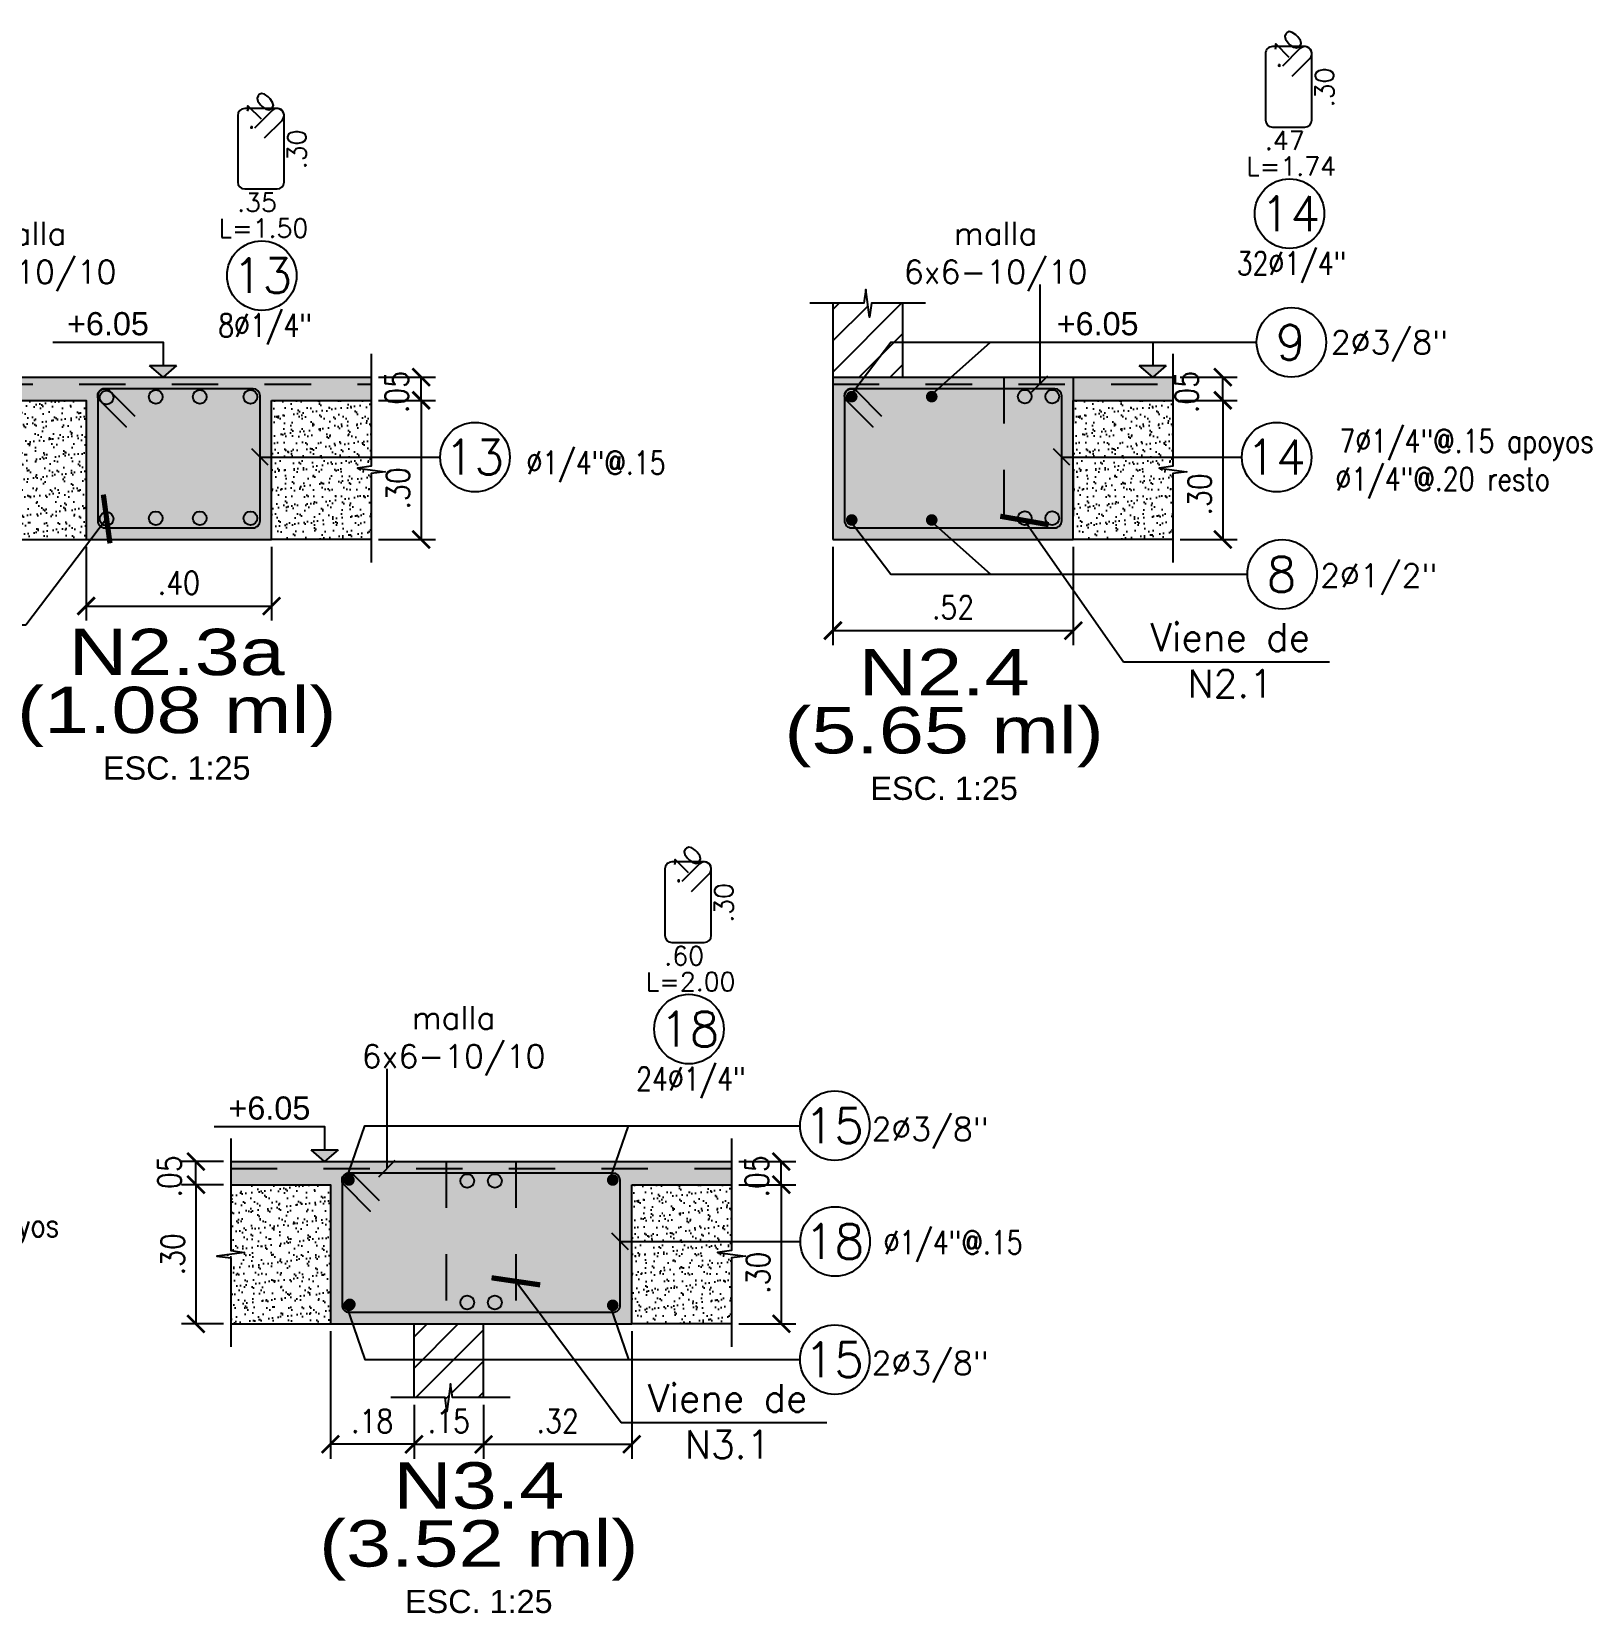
# Model space of a CAD drawing. Header units: millimetres. Extents: x -7.7 to 39.8, y -25.2 to 13.5.
# Drawn here: x 32.491 to 35.856, y 1.167 to 4.578 of the extents above; entities that cross this region are included whole.
import ezdxf
from ezdxf.enums import TextEntityAlignment as Align

# ---------------------------------------------------------------- set-up
doc = ezdxf.new("R2010")
doc.units = ezdxf.units.MM
doc.header["$LTSCALE"] = 0.05
doc.linetypes.add('DASHDOT2', pattern=[12.7, 6.35, -3.175, 0, -3.175])
doc.linetypes.add('HIDDEN2', pattern=[4.762499999999999, 3.175, -1.5875])
for name, color, linetype in [('ACHURADO', 1, 'Continuous'), ('ACOTADO', 2, 'Continuous'), ('CANT_INVIS', 2, 'HIDDEN2'), ('CONT_CORTE', 4, 'Continuous'), ('TEXTO_REFUERZO', 3, 'Continuous'), ('TITULOS', 1, 'Continuous'), ('TXT_IND', 2, 'Continuous')]:
    doc.layers.add(name, color=color, linetype=linetype)
doc.styles.add('ACOTAMIENTOS', font='romans.shx', dxfattribs={"width": 0.85})
doc.styles.add('ARIAL', font='arial.ttf')
doc.styles.get("Standard").update_dxf_attribs({"font": 'romans.shx'})
doc.dimstyles.new('ACOTA_25', dxfattribs={"dimscale": 0.025, "dimtxt": 2, "dimasz": 1.5, "dimexe": 1.25, "dimexo": 0.625, "dimgap": 1, "dimtad": 1, "dimzin": 4, "dimdsep": 46, "dimtxsty": 'ACOTAMIENTOS', "dimblk1": 'ARCHTICK', "dimblk2": 'ARCHTICK', "dimsah": 1, "dimcen": 1.5, "dimclrd": 1, "dimclre": 1, "dimclrt": 256, "dimadec": 0, "dimazin": 0, "dimtfac": 1, "dimtofl": 0, "dimtmove": 2, "dimatfit": 3, "dimldrblk": 'ARCHTICK', "dimfxl": 0, "dimtolj": 1, "dimtzin": 0, "dimarcsym": 0})

# ---------------------------------------------------------------- blocks, each defined once
blk = doc.blocks.new('Nivel-elev')
at = {"layer": 'TXT_IND'}
blk.add_hatch(color=1, dxfattribs=at).paths.add_polyline_path([(-0.05845671475543668, 0.05062499999996817), (0.05845671475555037, 0.05062499999996817), (5.684341886080801e-14, 0)])
for p, q in [((0, 0), (-0.05845671475549352, 0.05062500000008185)), ((-0.05845671475549352, 0.05062500000008185), (0.05845671475549352, 0.05062500000008185)), ((0.05845671475549352, 0.05062500000008185), (0, 0))]:
    blk.add_line(p, q, dxfattribs=at)
blk.add_lwpolyline([(-0.4759071544807512, 0.1506957128244721), (5.684341886080801e-14, 0.1506957128244721), (5.684341886080801e-14, 0.05062499999996817)], dxfattribs=at)
blk.add_attdef('+2.85', (-0.4759071544807512, 0.1706146896921155), '', height=0.0975, dxfattribs=at)
blk = doc.blocks.new('COTA25')
at = {"layer": 'TEXTO_REFUERZO', "color": 1}
blk.add_line((0, -0.06249999999999645), (0, 0.06250000000000355), dxfattribs=at)
at = {"layer": 'TEXTO_REFUERZO'}
blk.add_line((-0.01767766952966099, -0.01767766952966099), (0.01767766952966809, 0.01767766952966632), dxfattribs=at)
blk = doc.blocks.new('_ARCHTICK')
at = {"color": 0, "linetype": 'ByBlock', "const_width": 0.15}
blk.add_lwpolyline([(-0.5, -0.5), (0.5, 0.5)], dxfattribs=at)
blk = doc.blocks.new('*D229')
at = {"layer": 'ACOTADO', "color": 1, "lineweight": -2}
for p, q in [((33.2393559930207, 3.782725068825339), (33.3626015397529, 3.782725068825339)), ((33.3313515397529, 3.782725068825339), (33.3313515397529, 3.482725068825339)), ((33.2393559930207, 3.482725068825339), (33.3626015397529, 3.482725068825339))]:
    blk.add_line(p, q, dxfattribs=at)
at = {"layer": 'DEFPOINTS', "color": 0}
for p in [(33.2237309930207, 3.782725068825339), (33.2237309930207, 3.482725068825339), (33.3313515397529, 3.482725068825339)]:
    blk.add_point(p, dxfattribs=at)
at = {"layer": 'ACOTADO', "color": 1, "lineweight": -2, "xscale": 0.03750000000000001, "yscale": 0.03750000000000001, "zscale": 0.03750000000000001}
for p, rotation in [((33.3313515397529, 3.782725068825339), 90), ((33.3313515397529, 3.482725068825339), 270)]:
    blk.add_blockref('_ARCHTICK', p, dxfattribs=dict(at, rotation=rotation))
at = {"layer": 'ACOTADO', "insert": (33.2813515397529, 3.592839912451353), "char_height": 0.05, "attachment_point": 5, "rotation": 90, "style": 'ACOTAMIENTOS'}
blk.add_mtext('\\A1;.30', dxfattribs=at)
blk = doc.blocks.new('*D230')
at = {"layer": 'ACOTADO', "color": 1, "lineweight": -2}
for p, q in [((33.2393559930207, 3.83272506882534), (33.36260153975291, 3.83272506882534)), ((33.33135153975291, 3.782725068825339), (33.33135153975291, 3.83272506882534)), ((33.2393559930207, 3.782725068825339), (33.36260153975291, 3.782725068825339))]:
    blk.add_line(p, q, dxfattribs=at)
at = {"layer": 'DEFPOINTS', "color": 0}
for p in [(33.2237309930207, 3.83272506882534), (33.33135153975291, 3.83272506882534), (33.2237309930207, 3.782725068825339)]:
    blk.add_point(p, dxfattribs=at)
at = {"layer": 'ACOTADO', "color": 1, "lineweight": -2, "xscale": 0.03750000000000001, "yscale": 0.03750000000000001, "zscale": 0.03750000000000001}
for p, rotation in [((33.33135153975291, 3.83272506882534), 90), ((33.33135153975291, 3.782725068825339), 270)]:
    blk.add_blockref('_ARCHTICK', p, dxfattribs=dict(at, rotation=rotation))
at = {"layer": 'ACOTADO', "insert": (33.27870503672032, 3.800624168823845), "char_height": 0.05, "attachment_point": 5, "rotation": 90, "style": 'ACOTAMIENTOS'}
blk.add_mtext('\\A1;.05', dxfattribs=at)
blk = doc.blocks.new('*D231')
at = {"layer": 'ACOTADO', "color": 1, "lineweight": -2}
for p, q in [((32.6087309930207, 3.467100068825339), (32.6087309930207, 3.307929770105602)), ((33.0087309930207, 3.467100068825339), (33.0087309930207, 3.307929770105602)), ((32.6087309930207, 3.339179770105602), (33.0087309930207, 3.339179770105602))]:
    blk.add_line(p, q, dxfattribs=at)
at = {"layer": 'DEFPOINTS', "color": 0}
for p in [(32.6087309930207, 3.482725068825339), (33.0087309930207, 3.482725068825339), (33.0087309930207, 3.339179770105602)]:
    blk.add_point(p, dxfattribs=at)
at = {"layer": 'ACOTADO', "color": 1, "lineweight": -2, "xscale": 0.03750000000000001, "yscale": 0.03750000000000001, "zscale": 0.03750000000000001, "rotation": 180}
blk.add_blockref('_ARCHTICK', (32.6087309930207, 3.339179770105602), dxfattribs=at)
at = {"layer": 'ACOTADO', "color": 1, "lineweight": -2, "xscale": 0.03750000000000001, "yscale": 0.03750000000000001, "zscale": 0.03750000000000001}
blk.add_blockref('_ARCHTICK', (33.0087309930207, 3.339179770105602), dxfattribs=at)
at = {"layer": 'ACOTADO', "insert": (32.8087309930207, 3.389179770105602), "char_height": 0.05, "attachment_point": 5, "style": 'ACOTAMIENTOS'}
blk.add_mtext('\\A1;.40', dxfattribs=at)
blk = doc.blocks.new('Titulos')
at = {"layer": 'TITULOS', "color": 1, "style": 'ARIAL', "width": 1.25}
blk.add_attdef('TITULO_1', text='', height=0.2, dxfattribs=at).set_placement((0, 0.25), align=Align.MIDDLE_CENTER)
at = {"layer": 'TITULOS', "style": 'ARIAL', "width": 1.25}
blk.add_attdef('TITULO_2', text='', height=0.2, dxfattribs=at).set_placement((0, 0), align=Align.MIDDLE_CENTER)
at = {"layer": 'TITULOS', "color": 2, "width": 1.25}
for tag, p in [('ESCALA_1', (0, -0.2504596706107449)), ('ESCALA_2', (0, -0.4082515567579668))]:
    blk.add_attdef(tag, text='', height=0.1, dxfattribs=at).set_placement(p, align=Align.MIDDLE_CENTER)
blk = doc.blocks.new('*D232')
at = {"layer": 'ACOTADO', "color": 1, "lineweight": -2}
for p, q in [((34.96858592549906, 3.782725068825339), (35.09183147223126, 3.782725068825339)), ((35.06058147223126, 3.782725068825339), (35.06058147223126, 3.482725068825338)), ((34.96858592549906, 3.482725068825339), (35.09183147223126, 3.482725068825338))]:
    blk.add_line(p, q, dxfattribs=at)
at = {"layer": 'DEFPOINTS', "color": 0}
for p in [(34.95296092549906, 3.782725068825339), (34.95296092549906, 3.482725068825339), (35.06058147223126, 3.482725068825338)]:
    blk.add_point(p, dxfattribs=at)
at = {"layer": 'ACOTADO', "color": 1, "lineweight": -2, "xscale": 0.03750000000000001, "yscale": 0.03750000000000001, "zscale": 0.03750000000000001}
for p, rotation in [((35.06058147223126, 3.782725068825339), 90), ((35.06058147223126, 3.482725068825338), 270)]:
    blk.add_blockref('_ARCHTICK', p, dxfattribs=dict(at, rotation=rotation))
at = {"layer": 'ACOTADO', "insert": (35.01058147223125, 3.57996504688694), "char_height": 0.05, "attachment_point": 5, "rotation": 90, "style": 'ACOTAMIENTOS'}
blk.add_mtext('\\A1;.30', dxfattribs=at)
blk = doc.blocks.new('*D233')
at = {"layer": 'ACOTADO', "color": 1, "lineweight": -2}
for p, q in [((34.96858592549906, 3.83272506882534), (35.09183147223126, 3.83272506882534)), ((35.06058147223126, 3.782725068825339), (35.06058147223126, 3.83272506882534)), ((34.96858592549906, 3.782725068825339), (35.09183147223126, 3.782725068825339))]:
    blk.add_line(p, q, dxfattribs=at)
at = {"layer": 'DEFPOINTS', "color": 0}
for p in [(34.95296092549906, 3.83272506882534), (35.06058147223126, 3.83272506882534), (34.95296092549906, 3.782725068825339)]:
    blk.add_point(p, dxfattribs=at)
at = {"layer": 'ACOTADO', "color": 1, "lineweight": -2, "xscale": 0.03750000000000001, "yscale": 0.03750000000000001, "zscale": 0.03750000000000001}
for p, rotation in [((35.06058147223126, 3.83272506882534), 90), ((35.06058147223126, 3.782725068825339), 270)]:
    blk.add_blockref('_ARCHTICK', p, dxfattribs=dict(at, rotation=rotation))
at = {"layer": 'ACOTADO', "insert": (34.98255069282314, 3.800624168823845), "char_height": 0.05, "attachment_point": 5, "rotation": 90, "style": 'ACOTAMIENTOS'}
blk.add_mtext('\\A1;.05', dxfattribs=at)
blk = doc.blocks.new('*D234')
at = {"layer": 'ACOTADO', "color": 1, "lineweight": -2}
for p, q in [((34.2195222548192, 3.467100068825339), (34.2195222548192, 3.254949258470401)), ((34.73796092549905, 3.467100068825339), (34.73796092549905, 3.254949258470401)), ((34.2195222548192, 3.286199258470401), (34.73796092549905, 3.286199258470401))]:
    blk.add_line(p, q, dxfattribs=at)
at = {"layer": 'DEFPOINTS', "color": 0}
for p in [(34.2195222548192, 3.482725068825339), (34.73796092549905, 3.482725068825339), (34.73796092549905, 3.286199258470401)]:
    blk.add_point(p, dxfattribs=at)
at = {"layer": 'ACOTADO', "color": 1, "lineweight": -2, "xscale": 0.03750000000000001, "yscale": 0.03750000000000001, "zscale": 0.03750000000000001, "rotation": 180}
blk.add_blockref('_ARCHTICK', (34.2195222548192, 3.286199258470401), dxfattribs=at)
at = {"layer": 'ACOTADO', "color": 1, "lineweight": -2, "xscale": 0.03750000000000001, "yscale": 0.03750000000000001, "zscale": 0.03750000000000001}
blk.add_blockref('_ARCHTICK', (34.73796092549905, 3.286199258470401), dxfattribs=at)
at = {"layer": 'ACOTADO', "insert": (34.47874159015912, 3.336199258470401), "char_height": 0.05, "attachment_point": 5, "style": 'ACOTAMIENTOS'}
blk.add_mtext('\\A1;.52', dxfattribs=at)
blk = doc.blocks.new('*D264')
at = {"layer": 'ACOTADO', "color": 1, "lineweight": -2}
for p, q in [((32.90496302313159, 2.091129749464491), (32.81429790930987, 2.091129749464491)), ((32.84554790930987, 2.091129749464491), (32.84554790930987, 1.791129749464491)), ((32.90496302313159, 1.791129749464491), (32.81429790930987, 1.791129749464491))]:
    blk.add_line(p, q, dxfattribs=at)
at = {"layer": 'DEFPOINTS', "color": 0}
for p in [(32.92058802313159, 2.091129749464491), (32.84554790930987, 1.791129749464491), (32.92058802313159, 1.791129749464491)]:
    blk.add_point(p, dxfattribs=at)
at = {"layer": 'ACOTADO', "color": 1, "lineweight": -2, "xscale": 0.03750000000000001, "yscale": 0.03750000000000001, "zscale": 0.03750000000000001}
for p, rotation in [((32.84554790930987, 2.091129749464491), 90), ((32.84554790930987, 1.791129749464491), 270)]:
    blk.add_blockref('_ARCHTICK', p, dxfattribs=dict(at, rotation=rotation))
at = {"layer": 'ACOTADO', "insert": (32.79554790930987, 1.941129749464481), "char_height": 0.05, "attachment_point": 5, "rotation": 90, "style": 'ACOTAMIENTOS'}
blk.add_mtext('\\A1;.30', dxfattribs=at)
blk = doc.blocks.new('*D265')
at = {"layer": 'ACOTADO', "color": 1, "lineweight": -2}
for p, q in [((32.90496302313159, 2.141129749464492), (32.81429790930986, 2.141129749464492)), ((32.84554790930986, 2.091129749464491), (32.84554790930986, 2.141129749464492)), ((32.90496302313159, 2.091129749464491), (32.81429790930986, 2.091129749464491))]:
    blk.add_line(p, q, dxfattribs=at)
at = {"layer": 'DEFPOINTS', "color": 0}
for p in [(32.84554790930986, 2.141129749464492), (32.92058802313159, 2.141129749464492), (32.92058802313159, 2.091129749464491)]:
    blk.add_point(p, dxfattribs=at)
at = {"layer": 'ACOTADO', "color": 1, "lineweight": -2, "xscale": 0.03750000000000001, "yscale": 0.03750000000000001, "zscale": 0.03750000000000001}
for p, rotation in [((32.84554790930986, 2.141129749464492), 90), ((32.84554790930986, 2.091129749464491), 270)]:
    blk.add_blockref('_ARCHTICK', p, dxfattribs=dict(at, rotation=rotation))
at = {"layer": 'ACOTADO', "insert": (32.78866938404391, 2.109028849462996), "char_height": 0.05, "attachment_point": 5, "rotation": 90, "style": 'ACOTAMIENTOS'}
blk.add_mtext('\\A1;.05', dxfattribs=at)
blk = doc.blocks.new('*D266')
at = {"layer": 'ACOTADO', "color": 1, "lineweight": -2}
for p, q in [((34.01621245175843, 2.091129749464492), (34.13945799849068, 2.091129749464492)), ((34.10820799849068, 2.091129749464492), (34.10820799849068, 1.791129749464492)), ((34.01621245175843, 1.791129749464492), (34.13945799849068, 1.791129749464492))]:
    blk.add_line(p, q, dxfattribs=at)
at = {"layer": 'DEFPOINTS', "color": 0}
for p in [(34.00058745175843, 2.091129749464492), (34.00058745175843, 1.791129749464492), (34.10820799849068, 1.791129749464492)]:
    blk.add_point(p, dxfattribs=at)
at = {"layer": 'ACOTADO', "color": 1, "lineweight": -2, "xscale": 0.03750000000000001, "yscale": 0.03750000000000001, "zscale": 0.03750000000000001}
for p, rotation in [((34.10820799849068, 2.091129749464492), 90), ((34.10820799849068, 1.791129749464492), 270)]:
    blk.add_blockref('_ARCHTICK', p, dxfattribs=dict(at, rotation=rotation))
at = {"layer": 'ACOTADO', "insert": (34.05820799849061, 1.901244593090505), "char_height": 0.05, "attachment_point": 5, "rotation": 90, "style": 'ACOTAMIENTOS'}
blk.add_mtext('\\A1;.30', dxfattribs=at)
blk = doc.blocks.new('*D267')
at = {"layer": 'ACOTADO', "color": 1, "lineweight": -2}
for p, q in [((34.01621245175843, 2.141129749464493), (34.13945799849069, 2.141129749464493)), ((34.10820799849069, 2.091129749464492), (34.10820799849069, 2.141129749464493)), ((34.01621245175843, 2.091129749464492), (34.13945799849069, 2.091129749464492))]:
    blk.add_line(p, q, dxfattribs=at)
at = {"layer": 'DEFPOINTS', "color": 0}
for p in [(34.00058745175843, 2.141129749464493), (34.10820799849069, 2.141129749464493), (34.00058745175843, 2.091129749464492)]:
    blk.add_point(p, dxfattribs=at)
at = {"layer": 'ACOTADO', "color": 1, "lineweight": -2, "xscale": 0.03750000000000001, "yscale": 0.03750000000000001, "zscale": 0.03750000000000001}
for p, rotation in [((34.10820799849069, 2.141129749464493), 90), ((34.10820799849069, 2.091129749464492), 270)]:
    blk.add_blockref('_ARCHTICK', p, dxfattribs=dict(at, rotation=rotation))
at = {"layer": 'ACOTADO', "insert": (34.05556149545803, 2.109028849462997), "char_height": 0.05, "attachment_point": 5, "rotation": 90, "style": 'ACOTAMIENTOS'}
blk.add_mtext('\\A1;.05', dxfattribs=at)
blk = doc.blocks.new('*D268')
at = {"layer": 'ACOTADO', "color": 1, "lineweight": -2}
for p, q in [((33.31593512935348, 1.616230235477145), (33.31593512935348, 1.499998536903973)), ((33.46593512935348, 1.616230235477145), (33.46593512935348, 1.499998536903973)), ((33.31593512935348, 1.531248536903973), (33.46593512935348, 1.531248536903973))]:
    blk.add_line(p, q, dxfattribs=at)
at = {"layer": 'DEFPOINTS', "color": 0}
for p in [(33.31593512935348, 1.631855235477145), (33.46593512935348, 1.631855235477145), (33.46593512935348, 1.531248536903973)]:
    blk.add_point(p, dxfattribs=at)
at = {"layer": 'ACOTADO', "color": 1, "lineweight": -2, "xscale": 0.03750000000000001, "yscale": 0.03750000000000001, "zscale": 0.03750000000000001, "rotation": 180}
blk.add_blockref('_ARCHTICK', (33.31593512935348, 1.531248536903973), dxfattribs=at)
at = {"layer": 'ACOTADO', "color": 1, "lineweight": -2, "xscale": 0.03750000000000001, "yscale": 0.03750000000000001, "zscale": 0.03750000000000001}
blk.add_blockref('_ARCHTICK', (33.46593512935348, 1.531248536903973), dxfattribs=at)
at = {"layer": 'ACOTADO', "insert": (33.39093512935348, 1.581248536903973), "char_height": 0.05, "attachment_point": 5, "style": 'ACOTAMIENTOS'}
blk.add_mtext('\\A1;.15', dxfattribs=at)
blk = doc.blocks.new('*D269')
at = {"layer": 'ACOTADO', "color": 1, "lineweight": -2}
for p, q in [((33.13558802313158, 1.77550474946449), (33.13558802313158, 1.499998536903973)), ((33.31593512935348, 1.616230235477145), (33.31593512935348, 1.499998536903973)), ((33.31593512935348, 1.531248536903973), (33.13558802313158, 1.531248536903973))]:
    blk.add_line(p, q, dxfattribs=at)
at = {"layer": 'DEFPOINTS', "color": 0}
for p in [(33.13558802313158, 1.79112974946449), (33.31593512935348, 1.631855235477145), (33.13558802313158, 1.531248536903973)]:
    blk.add_point(p, dxfattribs=at)
at = {"layer": 'ACOTADO', "color": 1, "lineweight": -2, "xscale": 0.03750000000000001, "yscale": 0.03750000000000001, "zscale": 0.03750000000000001, "rotation": 180}
blk.add_blockref('_ARCHTICK', (33.13558802313158, 1.531248536903973), dxfattribs=at)
at = {"layer": 'ACOTADO', "color": 1, "lineweight": -2, "xscale": 0.03750000000000001, "yscale": 0.03750000000000001, "zscale": 0.03750000000000001}
blk.add_blockref('_ARCHTICK', (33.31593512935348, 1.531248536903973), dxfattribs=at)
at = {"layer": 'ACOTADO', "insert": (33.22576157624253, 1.581248536903973), "char_height": 0.05, "attachment_point": 5, "style": 'ACOTAMIENTOS'}
blk.add_mtext('\\A1;.18', dxfattribs=at)
blk = doc.blocks.new('*D270')
at = {"layer": 'ACOTADO', "color": 1, "lineweight": -2}
for p, q in [((33.78558745175841, 1.775504749464491), (33.78558745175841, 1.499998536903973)), ((33.46593512935348, 1.616230235477145), (33.46593512935348, 1.499998536903973)), ((33.46593512935348, 1.531248536903973), (33.78558745175841, 1.531248536903973))]:
    blk.add_line(p, q, dxfattribs=at)
at = {"layer": 'DEFPOINTS', "color": 0}
for p in [(33.78558745175841, 1.791129749464491), (33.46593512935348, 1.631855235477145), (33.78558745175841, 1.531248536903973)]:
    blk.add_point(p, dxfattribs=at)
at = {"layer": 'ACOTADO', "color": 1, "lineweight": -2, "xscale": 0.03750000000000001, "yscale": 0.03750000000000001, "zscale": 0.03750000000000001, "rotation": 180}
blk.add_blockref('_ARCHTICK', (33.46593512935348, 1.531248536903973), dxfattribs=at)
at = {"layer": 'ACOTADO', "color": 1, "lineweight": -2, "xscale": 0.03750000000000001, "yscale": 0.03750000000000001, "zscale": 0.03750000000000001}
blk.add_blockref('_ARCHTICK', (33.78558745175841, 1.531248536903973), dxfattribs=at)
at = {"layer": 'ACOTADO', "insert": (33.62576129055594, 1.581248536903973), "char_height": 0.05, "attachment_point": 5, "style": 'ACOTAMIENTOS'}
blk.add_mtext('\\A1;.32', dxfattribs=at)

msp = doc.modelspace()

# ---------------------------------------------------------------- hatches: boundary and pattern name
at = {"layer": 'ACHURADO'}
h = msp.add_hatch(dxfattribs=at)
h.set_pattern_fill('ANSI31', color=256, scale=0.015, style=0)
h.set_pattern_definition([(45, (0, 0), (-0.03367596045400932, 0.03367596045400933), [])])
h.paths.add_polyline_path([(34.36952225481919, 3.991999582812685), (34.3025222548177, 3.991999582812685), (34.2985222548177, 3.961999582812684), (34.2905222548177, 4.021999582812686), (34.2865222548177, 3.991999582812685), (34.2195222548192, 3.991999582812685), (34.2195222548192, 3.83272506882534), (34.36952225481919, 3.83272506882534)])
h = msp.add_hatch(color=254, dxfattribs=at)
h.dxf.hatch_style = 1
h.paths.add_polyline_path([(33.0087309930207, 3.782725068825339), (33.2237309930207, 3.782725068825339), (33.2237309930207, 3.83272506882534), (32.3937309930207, 3.83272506882534), (32.3937309930207, 3.782725068825339), (32.6087309930207, 3.782725068825339), (32.6087309930207, 3.482725068825339), (33.0087309930207, 3.482725068825339)])
h = msp.add_hatch(color=254, dxfattribs=at)
h.dxf.hatch_style = 1
h.paths.add_polyline_path([(34.58796092549905, 3.83272506882534), (34.2195222548192, 3.83272506882534), (34.2195222548192, 3.482725068825339), (34.58796092549905, 3.482725068825339)])
h.paths.add_polyline_path([(34.73796092549905, 3.83272506882534), (34.58796092549905, 3.83272506882534), (34.58796092549905, 3.482725068825339), (34.73796092549905, 3.482725068825339)])
h.paths.add_polyline_path([(34.95296092549906, 3.83272506882534), (34.73796092549905, 3.83272506882534), (34.73796092549905, 3.782725068825339), (34.95296092549906, 3.782725068825339)])
h = msp.add_hatch(dxfattribs=at)
h.set_pattern_fill('AR-SAND', color=1, scale=0.0006, angle=360, style=0)
h.set_pattern_definition([(37.50000000000004, (-21.91769731589552, 4.067291869341176), (-0.0009600187775904202, 0.02936479423976054), [0, -0.0231648, 0, -0.02590799999999999, 0, -0.02476499999999999]), (7.499999999999974, (-21.91769731589552, 4.067291869341176), (0.02697139698828017, 0.04300950603410125), [0, -0.0124968, 0, -0.0208788, 0, -0.008001]), (327.5, (-21.93644251589552, 4.067291869341176), (0.04745954221448747, 8.623108071273408e-05), [0, -0.007619999999999999, 0, -0.027432, 0, -0.035814]), (317.5, (-21.93644251589552, 4.067291869341176), (0.04581338714833783, 0.01337575939543297), [0, -0.00381, 0, -0.0179832, 0, -0.020574])])
h.paths.add_polyline_path([(32.6087309930207, 3.782725068825339), (32.3937309930207, 3.782725068825339), (32.3937309930207, 3.640725068825343), (32.4237309930207, 3.636725068825339), (32.3637309930207, 3.628725068825343), (32.3937309930207, 3.624725068825338), (32.3937309930207, 3.482725068825339), (32.6087309930207, 3.482725068825339)])
h = msp.add_hatch(dxfattribs=at)
h.set_pattern_fill('AR-SAND', color=1, scale=0.0006, angle=360, style=0)
h.set_pattern_definition([(37.50000000000004, (-22.10153268733709, 4.067291869341176), (-0.0009600187775904202, 0.02936479423976054), [0, -0.0231648, 0, -0.02590799999999999, 0, -0.02476499999999999]), (7.499999999999974, (-22.10153268733709, 4.067291869341176), (0.02697139698828017, 0.04300950603410125), [0, -0.0124968, 0, -0.0208788, 0, -0.008001]), (327.5, (-22.12027788733709, 4.067291869341176), (0.04745954221448747, 8.623108071273408e-05), [0, -0.007619999999999999, 0, -0.027432, 0, -0.035814]), (317.5, (-22.12027788733709, 4.067291869341176), (0.04581338714833783, 0.01337575939543297), [0, -0.00381, 0, -0.0179832, 0, -0.020574])])
h.paths.add_polyline_path([(33.2237309930207, 3.782725068825339), (33.0087309930207, 3.782725068825339), (33.0087309930207, 3.482725068825339), (33.2237309930207, 3.482725068825339), (33.2237309930207, 3.624725068825338), (33.2537309930207, 3.628725068825343), (33.1937309930207, 3.636725068825339), (33.2237309930207, 3.640725068825343)])
h = msp.add_hatch(dxfattribs=at)
h.set_pattern_fill('AR-SAND', color=1, scale=0.0006, angle=360, style=0)
h.set_pattern_definition([(37.50000000000004, (-20.37230275485874, 4.067291869341176), (-0.0009600187775904202, 0.02936479423976054), [0, -0.0231648, 0, -0.02590799999999999, 0, -0.02476499999999999]), (7.499999999999974, (-20.37230275485874, 4.067291869341176), (0.02697139698828017, 0.04300950603410125), [0, -0.0124968, 0, -0.0208788, 0, -0.008001]), (327.5, (-20.39104795485873, 4.067291869341176), (0.04745954221448747, 8.623108071273408e-05), [0, -0.007619999999999999, 0, -0.027432, 0, -0.035814]), (317.5, (-20.39104795485873, 4.067291869341176), (0.04581338714833783, 0.01337575939543297), [0, -0.00381, 0, -0.0179832, 0, -0.020574])])
h.paths.add_polyline_path([(34.95296092549906, 3.782725068825339), (34.73796092549905, 3.782725068825339), (34.73796092549905, 3.482725068825339), (34.95296092549906, 3.482725068825339), (34.95296092549906, 3.624725068825338), (34.98296092549906, 3.628725068825343), (34.92296092549905, 3.636725068825339), (34.95296092549906, 3.640725068825343)])
h = msp.add_hatch(color=254, dxfattribs=at)
h.dxf.hatch_style = 1
h.paths.add_polyline_path([(33.78558745175841, 2.091129749464491), (34.00058745175841, 2.091129749464491), (34.00058745175841, 2.141129749464492), (32.92058802313158, 2.141129749464491), (32.92058802313158, 2.09112974946449), (33.13558802313158, 2.09112974946449), (33.13558802313158, 1.79112974946449), (33.78558745175841, 1.791129749464491)])
h = msp.add_hatch(dxfattribs=at)
h.set_pattern_fill('AR-SAND', color=1, scale=0.0006, angle=360, style=0)
h.set_pattern_definition([(37.50000000000004, (-21.39084028578464, 2.375696549980327), (-0.0009600187775904202, 0.02936479423976054), [0, -0.0231648, 0, -0.02590799999999999, 0, -0.02476499999999999]), (7.499999999999974, (-21.39084028578464, 2.375696549980327), (0.02697139698828017, 0.04300950603410125), [0, -0.0124968, 0, -0.0208788, 0, -0.008001]), (327.5, (-21.40958548578464, 2.375696549980327), (0.04745954221448747, 8.623108071273408e-05), [0, -0.007619999999999999, 0, -0.027432, 0, -0.035814]), (317.5, (-21.40958548578464, 2.375696549980327), (0.04581338714833783, 0.01337575939543297), [0, -0.00381, 0, -0.0179832, 0, -0.020574])])
h.paths.add_polyline_path([(33.13558802313158, 2.09112974946449), (32.92058802313158, 2.09112974946449), (32.92058802313158, 1.949129749464495), (32.95058802313158, 1.94512974946449), (32.89058802313158, 1.937129749464494), (32.92058802313158, 1.933129749464489), (32.92058802313158, 1.79112974946449), (33.13558802313158, 1.79112974946449)])
h = msp.add_hatch(dxfattribs=at)
h.set_pattern_fill('AR-SAND', color=1, scale=0.0006, angle=360, style=0)
h.set_pattern_definition([(37.50000000000004, (-21.32467622859938, 2.375696549980328), (-0.0009600187775904202, 0.02936479423976054), [0, -0.0231648, 0, -0.02590799999999999, 0, -0.02476499999999999]), (7.499999999999974, (-21.32467622859938, 2.375696549980328), (0.02697139698828017, 0.04300950603410125), [0, -0.0124968, 0, -0.0208788, 0, -0.008001]), (327.5, (-21.34342142859938, 2.375696549980328), (0.04745954221448747, 8.623108071273408e-05), [0, -0.007619999999999999, 0, -0.027432, 0, -0.035814]), (317.5, (-21.34342142859938, 2.375696549980328), (0.04581338714833783, 0.01337575939543297), [0, -0.00381, 0, -0.0179832, 0, -0.020574])])
h.paths.add_polyline_path([(34.00058745175841, 2.091129749464491), (33.78558745175841, 2.091129749464491), (33.78558745175841, 1.791129749464491), (34.00058745175841, 1.791129749464491), (34.00058745175841, 1.93312974946449), (34.03058745175841, 1.937129749464495), (33.97058745175841, 1.945129749464491), (34.00058745175841, 1.949129749464495)])
h = msp.add_hatch(dxfattribs=at)
h.set_pattern_fill('ANSI31', color=256, scale=0.015, style=0)
h.set_pattern_definition([(45, (3.80402160649539, 0), (-0.03367596045400932, 0.03367596045400933), [])])
h.paths.add_polyline_path([(33.46593512935348, 1.79112974946449), (33.31593512935348, 1.79112974946449), (33.31593512935348, 1.631855235477145), (33.38293512935199, 1.631855235477145), (33.38693512935198, 1.601855235477144), (33.39493512935199, 1.661855235477146), (33.39893512935198, 1.631855235477145), (33.46593512935348, 1.631855235477145)])

# ---------------------------------------------------------------- linework, layer by layer
for p, q in [((32.3937309930207, 3.482725068825339), (32.6087309930207, 3.482725068825339)), ((33.2237309930207, 3.482725068825339), (33.0087309930207, 3.482725068825339)), ((34.95296092549906, 3.482725068825339), (34.73796092549905, 3.482725068825339)), ((32.92058802313158, 1.79112974946449), (33.13558802313158, 1.79112974946449)), ((34.00058745175841, 1.791129749464491), (33.78558745175841, 1.791129749464491))]:
    msp.add_line(p, q, dxfattribs=at)
at = {"layer": 'ACOTADO'}
for centre in [(32.65293424652082, 3.788876274868378), (32.75868668255011, 3.790337239308132), (32.85358807652916, 3.790337239308132), (32.96312652067446, 3.790337239308132), (34.63326003670308, 3.790864719150107), (34.69266181429503, 3.790864719150107), (32.65293424652082, 3.526928575772522), (32.75868668255011, 3.528389540212276), (32.85358807652916, 3.528389540212276), (32.96312652067446, 3.528389540212276), (34.63326003670308, 3.528653890075379), (34.69266181429503, 3.528653890075379), (33.43087647169718, 2.099269399789257), (33.49027824928912, 2.099269399789257), (33.43087647169718, 1.837058570714529), (33.49027824928912, 1.837058570714529)]:
    msp.add_circle(centre, 0.01480994052315054, dxfattribs=at)
at = {"layer": 'CANT_INVIS', "ltscale": 0.25}
for p, q in [((34.58796092549905, 3.83272506882534), (34.58796092549905, 3.482725068825339)), ((34.73796092549905, 3.83272506882534), (34.73796092549905, 3.482725068825339)), ((33.38557736049314, 2.14112974946449), (33.38557736049314, 1.791129749464488)), ((33.53557736049314, 2.14112974946449), (33.53557736049314, 1.791129749464488))]:
    msp.add_line(p, q, dxfattribs=at)
at = {"layer": 'CONT_CORTE'}
for p, q in [((34.2195222548192, 3.991999582812685), (34.2195222548192, 3.83272506882534)), ((34.36952225481919, 3.991999582812685), (34.36952225481919, 3.83272506882534)), ((32.3937309930207, 3.83272506882534), (33.2237309930207, 3.83272506882534)), ((34.2195222548192, 3.83272506882534), (34.95296092549906, 3.83272506882534)), ((33.0087309930207, 3.782725068825339), (33.2237309930207, 3.782725068825339)), ((34.73796092549905, 3.782725068825339), (34.95296092549906, 3.782725068825339)), ((32.6087309930207, 3.482725068825339), (33.0087309930207, 3.482725068825339)), ((34.2195222548192, 3.482725068825339), (34.73796092549905, 3.482725068825339)), ((32.92058802313158, 2.141129749464491), (34.00058745175841, 2.141129749464492)), ((33.78558745175841, 2.091129749464491), (34.00058745175841, 2.091129749464491)), ((33.13558802313158, 1.79112974946449), (33.78558745175841, 1.791129749464491)), ((33.31593512935348, 1.631855235477145), (33.31593512935348, 1.79112974946449)), ((33.46593512935348, 1.631855235477145), (33.46593512935348, 1.79112974946449))]:
    msp.add_line(p, q, dxfattribs=at)
at = {"layer": 'CONT_CORTE', "color": 1}
for points in [[(34.4195222548162, 3.991999582812685), (34.3025222548177, 3.991999582812685), (34.2985222548177, 3.961999582812684), (34.2905222548177, 4.021999582812686), (34.2865222548177, 3.991999582812685), (34.1695222548177, 3.991999582812685)], [(33.2237309930207, 3.882725068825341), (33.2237309930207, 3.640725068825343), (33.1937309930207, 3.636725068825339), (33.2537309930207, 3.628725068825343), (33.2237309930207, 3.624725068825338), (33.2237309930207, 3.432725068825341)], [(34.95296092549906, 3.882725068825341), (34.95296092549906, 3.640725068825343), (34.92296092549905, 3.636725068825339), (34.98296092549906, 3.628725068825343), (34.95296092549906, 3.624725068825338), (34.95296092549906, 3.432725068825341)], [(32.92058802313158, 2.191129749464492), (32.92058802313158, 1.949129749464495), (32.95058802313158, 1.94512974946449), (32.89058802313158, 1.937129749464494), (32.92058802313158, 1.933129749464489), (32.92058802313158, 1.741129749464493)], [(34.00058745175841, 2.191129749464493), (34.00058745175841, 1.949129749464495), (33.97058745175841, 1.945129749464491), (34.03058745175841, 1.937129749464495), (34.00058745175841, 1.93312974946449), (34.00058745175841, 1.741129749464494)], [(33.52305028495201, 1.631855235477146), (33.39893512935198, 1.631855235477145), (33.39493512935199, 1.661855235477146), (33.38693512935198, 1.601855235477144), (33.38293512935199, 1.631855235477145), (33.26593512935199, 1.631855235477145)]]:
    msp.add_lwpolyline(points, dxfattribs=at)
at = {"layer": 'CONT_CORTE'}
for points in [[(34.2195222548192, 3.83272506882534), (34.2195222548192, 3.482725068825339)], [(32.3937309930207, 3.782725068825339), (32.6087309930207, 3.782725068825339), (32.6087309930207, 3.482725068825339)], [(33.0087309930207, 3.482725068825339), (33.0087309930207, 3.782725068825339), (33.0087309930207, 3.782725068825339)], [(34.73796092549905, 3.482725068825339), (34.73796092549905, 3.782725068825339), (34.73796092549905, 3.782725068825339)], [(32.92058802313158, 2.09112974946449), (33.13558802313158, 2.09112974946449), (33.13558802313158, 1.79112974946449)], [(33.78558745175841, 1.791129749464491), (33.78558745175841, 2.091129749464491), (33.78558745175841, 2.091129749464491)]]:
    msp.add_lwpolyline(points, dxfattribs=at)
at = {"layer": 'TEXTO_REFUERZO', "color": 1, "ltscale": 0.2}
for p, q in [((34.66573974661366, 4.032725068825343), (34.66573974661366, 3.817725068825347)), ((33.25755247501692, 2.341129749464494), (33.25755247501692, 2.126129749464498))]:
    msp.add_line(p, q, dxfattribs=at)
at = {"layer": 'TEXTO_REFUERZO'}
for p, q in [((34.64806207708397, 3.800047399295678), (34.68341741614332, 3.835402738355008)), ((33.23987480548723, 2.10845207993483), (33.27523014454658, 2.143807418994159))]:
    msp.add_line(p, q, dxfattribs=at)
at = {"layer": 'TEXTO_REFUERZO', "color": 5}
for p, q in [((32.63373099302072, 3.792725190906602), (32.63373099302071, 3.522725190906634)), ((32.96873114588443, 3.807725190906595), (32.64873099302071, 3.807725190906595)), ((32.98373114588438, 3.523152055245969), (32.9837311458844, 3.792725190906602)), ((34.24452225481922, 3.792725190906602), (34.2445222548192, 3.522725190906634)), ((34.69796107836278, 3.807725190906595), (34.2595222548192, 3.807725190906595)), ((34.71296107836274, 3.523152055245969), (34.71296107836275, 3.792725190906602)), ((32.64873099302073, 3.507725190906619), (32.9687311458844, 3.507725190906609)), ((34.25952225481923, 3.507725190906619), (34.69796107836275, 3.507725190906609)), ((33.74558760462214, 2.116129871545747), (33.17558802313159, 2.116129871545746)), ((33.1605880231316, 2.101129871545753), (33.16058802313159, 1.831129871545785)), ((33.7605876046221, 1.831556735885121), (33.76058760462211, 2.101129871545754)), ((33.17558802313162, 1.81612987154577), (33.74558760462211, 1.816129871545761))]:
    msp.add_line(p, q, dxfattribs=at)
for points in [[(35.21014226055955, 4.482120636972709), (35.24817526914853, 4.520153645561678, 0.6681786379193111), (35.23756866743074, 4.545760247279489), (35.16756866743074, 4.545760247279489, 0.4142135623731195), (35.15256866743074, 4.530760247279488), (35.15256866743074, 4.387137768815663, 0.4142135623730872), (35.16756866743074, 4.372137768815648), (35.23756866743075, 4.372137768815648, 0.414213562373095), (35.25256866743075, 4.387137768815663), (35.25256866743075, 4.530760247279474, 0.6681786379192755), (35.22696206571295, 4.541366848997271), (35.18892905712396, 4.503333840408303)], [(32.99327658092435, 4.348539827068251), (33.03130958951333, 4.386572835657219, 0.6681786379193111), (33.02070298779554, 4.41217943737503), (32.95070298779554, 4.41217943737503, 0.4142135623731195), (32.93570298779554, 4.39717943737503), (32.93570298779554, 4.253556958911204, 0.4142135623730872), (32.95070298779554, 4.23855695891119), (33.02070298779555, 4.23855695891119, 0.414213562373095), (33.03570298779555, 4.253556958911204), (33.03570298779555, 4.397179437375016, 0.6681786379192755), (33.01009638607776, 4.407786039092812), (32.97206337748876, 4.369753030503844)], [(33.91466238088326, 2.723565744350788), (33.95269538947225, 2.761598752939757, 0.6681786379193111), (33.94208878775445, 2.787205354657568), (33.87208878775446, 2.787205354657568, 0.4142135623731195), (33.85708878775446, 2.772205354657567), (33.85708878775446, 2.628582876193742, 0.4142135623730872), (33.87208878775446, 2.613582876193727), (33.94208878775446, 2.613582876193727, 0.414213562373095), (33.95708878775446, 2.628582876193742), (33.95708878775446, 2.772205354657553, 0.6681786379192755), (33.93148218603667, 2.78281195637535), (33.89344917744767, 2.744778947786382)]]:
    msp.add_lwpolyline(points, format="xyb", dxfattribs=at)
at = {"layer": 'TEXTO_REFUERZO', "color": 1}
for points in [[(34.25510532565973, 3.790733009577178), (34.34472538105726, 3.907883588987598), (34.7743428226819, 3.907883588987598)], [(34.42765984540979, 3.790733009577178), (34.55958275788949, 3.907883588987598), (35.13346992025926, 3.907883588987598)], [(32.98373114588439, 3.660265895858984), (33.37254113598387, 3.660265895858984)], [(34.71296107836275, 3.660265895858984), (35.10177106846222, 3.660265895858984)], [(34.25510532565973, 3.524717128073497), (34.34472538105726, 3.407566548663077), (34.75448467158152, 3.407566548663077)], [(34.42765984540979, 3.524717128073497), (34.55958275788949, 3.407566548663077), (35.11361176915888, 3.407566548663077)], [(33.16926525579191, 2.101279128097807), (33.20988102660908, 2.218429707508228), (33.79591168176223, 2.218429707508228)], [(33.73828776397038, 2.101279128097808), (33.77890353478755, 2.218429707508228), (34.14865138076063, 2.218429707508228)], [(33.7605876046221, 1.968670576498136), (34.14939759472158, 1.968670576498136)], [(33.16926525579191, 1.830980614993731), (33.20988102660908, 1.71383003558331), (33.79591168176223, 1.713830035583311)], [(33.73828776397038, 1.830980614993732), (33.77890353478755, 1.713830035583311), (34.14865138076063, 1.713830035583311)]]:
    msp.add_lwpolyline(points, dxfattribs=at)
at = {"layer": 'TEXTO_REFUERZO', "linetype": 'DASHDOT2', "ltscale": 0.25}
for points in [[(32.3937309930207, 3.817725068825347), (33.2237309930207, 3.817725068825347)], [(34.2195222548192, 3.817725068825347), (34.95296092549906, 3.817725068825347)], [(32.92058802313158, 2.126129749464498), (34.00058745175841, 2.126129749464499)]]:
    msp.add_lwpolyline(points, dxfattribs=at)
at = {"layer": 'TEXTO_REFUERZO', "color": 5}
for points in [[(32.71373099302068, 3.748938394342218), (32.65933759473849, 3.803331792624412, 1.000000000000046), (32.6381243913029, 3.782118589188819), (32.69469293379781, 3.72555004669389), (32.6381243913029, 3.782118589188819, -1.000000000000046), (32.65933759473849, 3.803331792624412)], [(34.32452225481917, 3.748938394342218), (34.27012885653699, 3.803331792624412, 1.000000000000046), (34.24891565310139, 3.782118589188819), (34.30548419559631, 3.72555004669389), (34.24891565310139, 3.782118589188819, -1.000000000000046), (34.27012885653699, 3.803331792624412)], [(33.24058802313156, 2.057343074981369), (33.18619462484937, 2.111736473263564, 1.000000000000046), (33.16498142141378, 2.09052326982797), (33.22154996390869, 2.033954727333041), (33.16498142141378, 2.09052326982797, -1.000000000000046), (33.18619462484937, 2.111736473263564)]]:
    msp.add_lwpolyline(points, format="xyb", close=True, dxfattribs=at)
at = {"layer": 'TEXTO_REFUERZO', "color": 1, "const_width": 0.0125}
for points in [[(34.25385532565974, 3.79073300957716, -1), (34.26635532565973, 3.79073300957716, -1)], [(34.4264098454098, 3.79073300957716, -1), (34.43890984540979, 3.79073300957716, -1)], [(34.25385532565974, 3.524717128073515, 1), (34.26635532565973, 3.524717128073515, 1)], [(34.4264098454098, 3.524717128073515, 1), (34.43890984540979, 3.524717128073515, 1)], [(33.18176522338913, 2.101279145349424, 1), (33.16926522338913, 2.101279145349424, 1)], [(33.7507877315676, 2.101279145349425, 1), (33.7382877315676, 2.101279145349425, 1)], [(33.18176522338913, 1.830980597742113, -1), (33.16926522338913, 1.830980597742113, -1)], [(33.18373154495619, 1.83302324324883, 1), (33.17123154495619, 1.83302324324883, 1)], [(33.7507877315676, 1.830980597742114, -1), (33.7382877315676, 1.830980597742114, -1)]]:
    msp.add_lwpolyline(points, format="xyb", close=True, dxfattribs=at)
at = {"layer": 'TEXTO_REFUERZO', "color": 3}
for centre in [(35.20442704357222, 4.1853284293041), (32.98756136393703, 4.051747619399642), (35.20846992025926, 3.907883588987598), (33.44754113598387, 3.660265895858984), (35.17677106846222, 3.660265895858984), (35.18861176915888, 3.407566548663077), (33.90894716389594, 2.426773536682179), (34.22365138076063, 2.218429707508228), (34.22439759472158, 1.968670576498136), (34.22365138076063, 1.713830035583311)]:
    msp.add_circle(centre, 0.075, dxfattribs=at)
at = {"layer": 'TEXTO_REFUERZO', "color": 5}
for centre, radius, start, end in [((32.64873099302071, 3.792725190906609), 0.01499999999998547, 90, 180.0000000000297), ((32.96873114588441, 3.792725190906612), 0.01499999999998636, 359.9999999999524, 89.99999999994544), ((34.2595222548192, 3.792725190906609), 0.01499999999998547, 90, 180.0000000000296), ((34.69796107836277, 3.792725190906612), 0.01499999999998636, 359.9999999999524, 89.99999999994544), ((32.64873099302072, 3.522725190906634), 0.01500000000001478, 180.0000000000094, 270.0000000000546), ((32.96872705005512, 3.522735079113168), 0.01500988876538454, 270.0156346084967, 1.591886983285886), ((34.25952225481922, 3.522725190906634), 0.01500000000001478, 180.0000000000093, 270.0000000000546), ((34.69795698253347, 3.522735079113168), 0.01500988876538454, 270.0156346084967, 1.59188698328588), ((33.17558802313159, 2.10112987154576), 0.01499999999998547, 90, 180.0000000000296), ((33.74558760462212, 2.101129871545764), 0.01499999999998636, 359.9999999999524, 89.99999999994544), ((33.1755880231316, 1.831129871545785), 0.01500000000001478, 180.0000000000092, 270.0000000000546), ((33.74558350879283, 1.83113975975232), 0.01500988876538454, 270.0156346084967, 1.59188698328588)]:
    msp.add_arc(centre, radius, start, end, dxfattribs=at)

# ---------------------------------------------------------------- block references
at = {"layer": 'TEXTO_REFUERZO', "color": 5, "xscale": -1}
for p in [(32.98373114588439, 3.660265895858988), (34.71296107836275, 3.660265895858988), (33.7605876046221, 1.96867057649814)]:
    msp.add_blockref('COTA25', p, dxfattribs=at)
at = {"layer": 'TITULOS'}
ref = msp.add_blockref('Titulos', (32.80410238723737, 3.115045103947217), dxfattribs=dict(at, xscale=0.5, yscale=0.5, zscale=0.5))
ref.add_attrib('TITULO_1', 'N2.3a', dxfattribs={"color": 1, "height": 0.1, "style": 'ARIAL', "width": 1.25}).set_placement((32.80410238723737, 3.240045103947217), align=Align.MIDDLE_CENTER)
ref.add_attrib('TITULO_2', '(1.08 ml)', dxfattribs={"height": 0.1, "style": 'ARIAL', "width": 1.25}).set_placement((32.80410238723737, 3.115045103947217), align=Align.MIDDLE_CENTER)
ref.add_attrib('ESCALA_1', 'ESC. 1:25', dxfattribs={"color": 2, "height": 0.05, "style": 'ARIAL'}).set_placement((32.80410238723737, 2.989815268641841), align=Align.MIDDLE_CENTER)
ref = msp.add_blockref('Titulos', (34.45931856127555, 3.071292261954388), dxfattribs=dict(at, xscale=0.5, yscale=0.5, zscale=0.5))
ref.add_attrib('TITULO_1', 'N2.4', dxfattribs={"color": 1, "height": 0.1, "style": 'ARIAL', "width": 1.25}).set_placement((34.45931856127555, 3.196292261954388), align=Align.MIDDLE_CENTER)
ref.add_attrib('TITULO_2', '(5.65 ml)', dxfattribs={"height": 0.1, "style": 'ARIAL', "width": 1.25}).set_placement((34.45931856127555, 3.071292261954388), align=Align.MIDDLE_CENTER)
ref.add_attrib('ESCALA_1', 'ESC. 1:25', dxfattribs={"color": 2, "height": 0.05, "style": 'ARIAL'}).set_placement((34.45931856127555, 2.946062426649012), align=Align.MIDDLE_CENTER)
ref = msp.add_blockref('Titulos', (33.45562794697054, 1.317589042001161), dxfattribs=dict(at, xscale=0.5, yscale=0.5, zscale=0.5))
ref.add_attrib('TITULO_1', 'N3.4', dxfattribs={"color": 1, "height": 0.1, "style": 'ARIAL', "width": 1.25}).set_placement((33.45562794697054, 1.442589042001161), align=Align.MIDDLE_CENTER)
ref.add_attrib('TITULO_2', '(3.52 ml)', dxfattribs={"height": 0.1, "style": 'ARIAL', "width": 1.25}).set_placement((33.45562794697054, 1.317589042001161), align=Align.MIDDLE_CENTER)
ref.add_attrib('ESCALA_1', 'ESC. 1:25', dxfattribs={"color": 2, "height": 0.05, "style": 'ARIAL'}).set_placement((33.45562794697054, 1.192359206695785), align=Align.MIDDLE_CENTER)
at = {"layer": 'TXT_IND'}
ref = msp.add_blockref('Nivel-elev', (32.77466593297031, 3.83272506882534), dxfattribs=dict(at, xscale=0.5, yscale=0.5, zscale=0.5))
ref.add_attrib('+2.85', '+6.05', dxfattribs={"height": 0.05, "style": 'ARIAL'}).set_placement((32.65568914435015, 3.908072925237576), align=Align.BOTTOM_CENTER)
ref = msp.add_blockref('Nivel-elev', (34.90942775342037, 3.83272506882534), dxfattribs=dict(at, xscale=0.5, yscale=0.5, zscale=0.5))
ref.add_attrib('+2.85', '+6.05', dxfattribs={"height": 0.05, "style": 'ARIAL'}).set_placement((34.79045096480021, 3.908072925237576), align=Align.BOTTOM_CENTER)
ref = msp.add_blockref('Nivel-elev', (33.1229411281979, 2.141129749464491), dxfattribs=dict(at, xscale=0.5, yscale=0.5, zscale=0.5))
ref.add_attrib('+2.85', '+6.05', dxfattribs={"height": 0.05, "style": 'ARIAL'}).set_placement((33.00396433957774, 2.216477605876727), align=Align.BOTTOM_CENTER)

# ---------------------------------------------------------------- texts
at = {"layer": 'TEXTO_REFUERZO', "color": 2}
for s, rotation, p in [('.10', 45.00000000000009, (35.19360749922288, 4.542086250761209)), ('.30', 90, (35.27980182492516, 4.457533652938281)), ('.10', 45.00000000000009, (32.97674181958768, 4.40850544085675)), ('.30', 90, (33.06293614528996, 4.323952843033823)), ('.10', 45.00000000000009, (33.89812761954659, 2.783531358139288)), ('.30', 90, (33.98432194524887, 2.69897876031636))]:
    msp.add_text(s, height=0.04, rotation=rotation, dxfattribs=at).set_placement(p, align=Align.MIDDLE_CENTER)
for s, p in [('.47', (35.19423819834185, 4.343269688730516)), ('L=1.74', (35.20791335839048, 4.287546185682928)), ('.35', (32.97737251870665, 4.209688878826057)), ('L=1.50', (32.99104767875529, 4.153965375778469)), ('.60', (33.89875831866556, 2.584714796108595)), ('L=2.00', (33.9124334787142, 2.528991293061007))]:
    msp.add_text(s, height=0.04, dxfattribs=at).set_placement(p, align=Align.MIDDLE_CENTER)
at = {"layer": 'TEXTO_REFUERZO', "color": 3}
for s, p in [('14', (35.20592204410242, 4.185328429341226)), ('13', (32.98905636446722, 4.051747619436767)), ('9', (35.20697491972908, 3.907883589024724)), ('13', (33.44604613545367, 3.66026589589611)), ('14', (35.17527606793202, 3.66026589589611)), ('8', (35.1871167686287, 3.407566548700203)), ('18', (33.91044216442614, 2.426773536719305)), ('15', (34.22215638023044, 2.218429707545354)), ('18', (34.22290259419138, 1.968670576535262)), ('15', (34.22215638023044, 1.713830035620437))]:
    msp.add_text(s, height=0.075, dxfattribs=at).set_placement(p, align=Align.MIDDLE_CENTER)
at = {"layer": 'TEXTO_REFUERZO', "color": 2, "width": 0.8}
for s, p in [('32%%C1/4"', (35.09044120978319, 4.078111427815855)), ('8%%C1/4"', (32.89355680116449, 3.944530617911397)), ('24%%C1/4"', (33.79496133010691, 2.319556535193934))]:
    msp.add_text(s, height=0.05, dxfattribs=at).set_placement(p, align=Align.MIDDLE_LEFT)
at = {"layer": 'TEXTO_REFUERZO', "color": 2}
for s, p in [('2%%C3/8"', (35.29346992025927, 3.907883588987598)), ('2%%C1/2"', (35.27037653581493, 3.404888533003984)), ('2%%C3/8"', (34.30283863968292, 2.211152651791902)), ('2%%C3/8"', (34.30283863968292, 1.706552979866985))]:
    msp.add_text(s, height=0.05, dxfattribs=at).set_placement(p, align=Align.MIDDLE_LEFT)
at = {"layer": 'TEXTO_REFUERZO', "color": 2, "width": 0.8}
for s, p in [('7%%C1/4"@.15 apoyos', (35.86064534793602, 3.695102517126177)), ('%%C1/4"@.15', (33.85856571631152, 3.648250140950356)), ('%%C1/4"@.20 resto', (35.76633299097532, 3.613058234167791)), ('7%%C1/4"@.15 apoyos', (32.55036737162031, 2.003507197765328)), ('%%C1/4"@.15', (34.6288368533753, 1.96666390447153))]:
    msp.add_text(s, height=0.05, dxfattribs=at).set_placement(p, align=Align.MIDDLE_RIGHT)
at = {"layer": 'TEXTO_REFUERZO', "color": 2, "char_height": 0.05, "attachment_point": 8}
for insert, width in [((32.47596346445293, 4.018059131578056), 0.7790501911117627), ((34.57066114150797, 4.018059131578056), 0.6888860047094507), ((33.40129149102349, 2.326463812217207), 1.029049619738592)]:
    msp.add_mtext('malla\\P6x6-10/10', dxfattribs=dict(at, insert=insert, width=width))
at = {"layer": 'TXT_IND', "color": 4, "char_height": 0.06, "attachment_point": 8}
for s, insert in [('Viene de\\PN2.1', (35.07654090249785, 3.141830634365779)), ('Viene de\\PN3.1', (33.99248137591715, 1.50093281363246))]:
    msp.add_mtext(s, dxfattribs=dict(at, insert=insert))

# ---------------------------------------------------------------- dimensions: what is measured, and where the dimension line sits
at = {"layer": 'ACOTADO'}
for base, p1, p2, picture, middle in [((33.33135153975291, 3.83272506882534), (33.2237309930207, 3.782725068825339), (33.2237309930207, 3.83272506882534), '*D230', (33.27870503672032, 3.800624168823845)), ((35.06058147223126, 3.83272506882534), (34.95296092549906, 3.782725068825339), (34.95296092549906, 3.83272506882534), '*D233', (34.98255069282314, 3.800624168823845)), ((33.3313515397529, 3.482725068825339), (33.2237309930207, 3.782725068825339), (33.2237309930207, 3.482725068825339), '*D229', (33.2813515397529, 3.592839912451353)), ((35.06058147223126, 3.482725068825338), (34.95296092549906, 3.782725068825339), (34.95296092549906, 3.482725068825339), '*D232', (35.01058147223125, 3.57996504688694)), ((32.84554790930986, 2.141129749464492), (32.92058802313158, 2.09112974946449), (32.92058802313158, 2.141129749464491), '*D265', (32.78866938404391, 2.109028849462996)), ((34.10820799849069, 2.141129749464493), (34.00058745175841, 2.091129749464491), (34.00058745175841, 2.141129749464492), '*D267', (34.05556149545803, 2.109028849462997)), ((34.10820799849068, 1.791129749464492), (34.00058745175841, 2.091129749464491), (34.00058745175841, 1.791129749464491), '*D266', (34.05820799849061, 1.901244593090505))]:
    dim = msp.add_linear_dim(base=base, p1=p1, p2=p2, angle=90, dimstyle='ACOTA_25', dxfattribs=at)
    dim.commit()
    dim.dimension.update_dxf_attribs({"geometry": picture, "text_midpoint": middle, "dimtype": 160})
for p1, p2, distance, picture, middle in [((32.6087309930207, 3.482725068825339), (33.0087309930207, 3.482725068825339), -0.14354529871973698, '*D231', (32.8087309930207, 3.389179770105602)), ((33.31593512935348, 1.631855235477145), (33.46593512935348, 1.631855235477145), -0.10060669857317195, '*D268', (33.39093512935348, 1.581248536903973))]:
    dim = msp.add_aligned_dim(p1=p1, p2=p2, distance=distance, dimstyle='ACOTA_25', dxfattribs=at)
    dim.commit()
    dim.dimension.update_dxf_attribs({"geometry": picture, "text_midpoint": middle})
for base, p1, p2, angle, picture, middle in [((34.73796092549905, 3.286199258470401), (34.2195222548192, 3.482725068825339), (34.73796092549905, 3.482725068825339), 180, '*D234', (34.47874159015912, 3.336199258470401)), ((32.84554790930987, 1.791129749464491), (32.92058802313158, 2.09112974946449), (32.92058802313158, 1.79112974946449), 90, '*D264', (32.79554790930987, 1.941129749464481)), ((33.13558802313158, 1.531248536903973), (33.31593512935348, 1.631855235477145), (33.13558802313158, 1.79112974946449), 180, '*D269', (33.22576157624253, 1.581248536903973)), ((33.78558745175841, 1.531248536903973), (33.46593512935348, 1.631855235477145), (33.78558745175841, 1.791129749464491), 180, '*D270', (33.62576129055594, 1.581248536903973))]:
    dim = msp.add_linear_dim(base=base, p1=p1, p2=p2, angle=angle, dimstyle='ACOTA_25', dxfattribs=at)
    dim.commit()
    dim.dimension.update_dxf_attribs({"geometry": picture, "text_midpoint": middle})

# ---------------------------------------------------------------- leaders
at = {"layer": 'TXT_IND'}
for points in [[(32.65293424652082, 3.526928575772522), (32.47842070404782, 3.297699858880982), (32.03452011731962, 3.297699858880982)], [(34.63267374493358, 3.523630799375309), (34.84648543446369, 3.218899386362065), (35.2903860211919, 3.218899386362065)], [(33.53557736049314, 1.88273297864199), (33.762425907883, 1.578001565628746), (34.2063264946112, 1.578001565628746)]]:
    msp.add_leader(points, dimstyle='ACOTA_25', override={"dimasz": 3, "dimgap": 1, "dimtad": 0}, dxfattribs=at)

doc.saveas('drawing.dxf')
